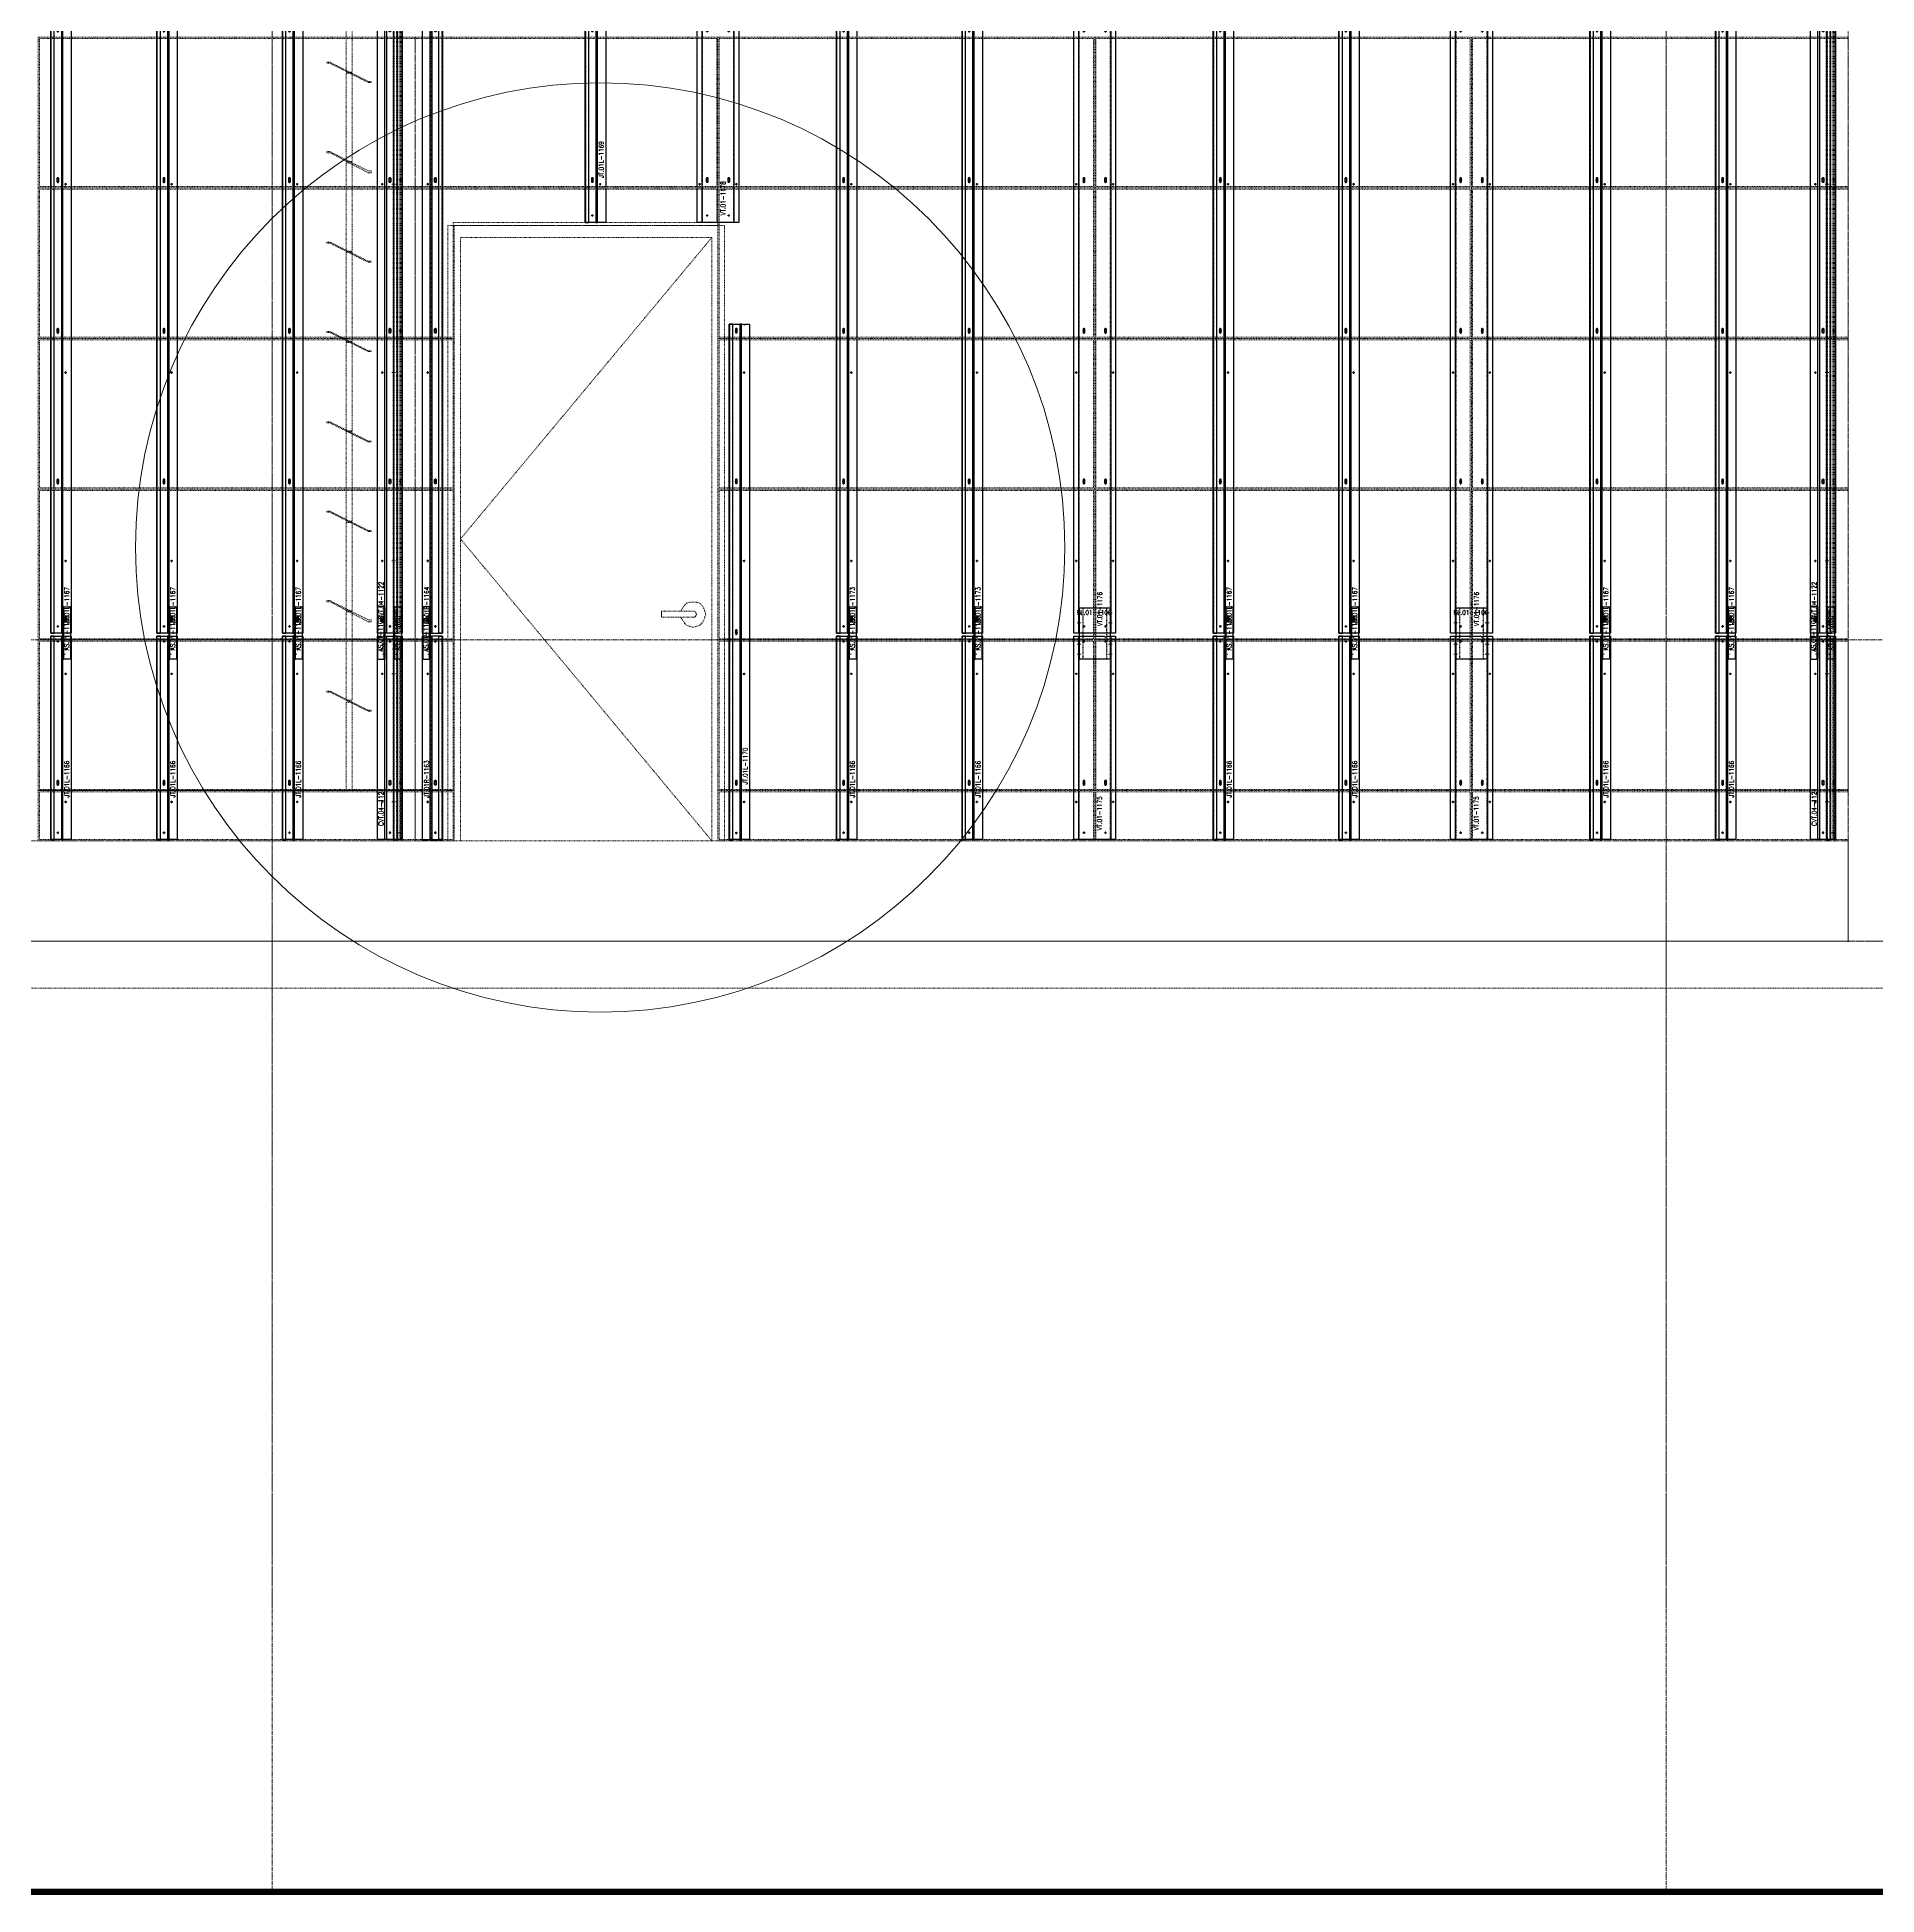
# Model space of a CAD drawing. Header units: inches. Extents: x 841 to 14369, y -4365 to -3225.
# Drawn here: x 10676.3 to 10969.3, y -4190.6 to -3894.7 of the extents above; entities that cross this region are included whole.
import ezdxf
from ezdxf.xclip import XClip

# ---------------------------------------------------------------- set-up
doc = ezdxf.new("R2010")
doc.units = ezdxf.units.IN
doc.header["$MEASUREMENT"] = 0
doc.header["$XCLIPFRAME"] = 0
for name, pattern in [('_PDT - Center', [0.5625, 0.375, -0.09375, 0, -0.09375]), ('Grid Line 1_2_', [0.875, 0.5, -0.125, 0.125, -0.125]), ('INC-200$0$NBK_Hidden', [0.125, 0.083333, -0.041667]), ('NBK_Center', [0.541667, 0.333333, -0.0625, 0.083333, -0.0625]), ('NBK_Center2', [0.270833, 0.166667, -0.03125, 0.041667, -0.03125]), ('NBK_CenterX2', [1.083333, 0.666667, -0.125, 0.166667, -0.125]), ('NBK_Hidden', [0.125, 0.083333, -0.041667]), ('NBK_Hidden2', [0.0625, 0.041667, -0.020833])]:
    doc.linetypes.add(name, pattern=pattern)
doc.layers.get('Defpoints').update_dxf_attribs({"color": 250, "lineweight": 0})
for name, color, linetype, lineweight in [('!Bracket', 11, 'Continuous', 25), ('!Dimension', 50, 'Continuous', 5), ('!Extrusion', 140, 'Continuous', 25), ('!Gridline', 112, 'NBK_CenterX2', 5), ('!Linetype_Center', 220, 'NBK_Center', 9), ('!Linetype_Center2', 222, 'NBK_Center2', 9), ('!Linetype_Hidden', 210, 'NBK_Hidden', 9), ('!Misc2', 252, 'NBK_Hidden2', 5), ('INC-200$0$!Linetype_Hidden', 210, 'INC-200$0$NBK_Hidden', 9)]:
    doc.layers.add(name, color=color, linetype=linetype, lineweight=lineweight)
doc.layers.add('!Viewport', color=250, linetype='Continuous', lineweight=0, plot=False)
doc.layers.add('0 @ 1', color=7, linetype='Continuous')
doc.styles.add('Romans', font='romans.shx', dxfattribs={"width": 0.8})

# ---------------------------------------------------------------- blocks, each defined once
blk = doc.blocks.new('A$C5F5F23F4')
at = {"linetype": 'Grid Line 1_2_'}
for p, q in [((-294, -106.16), (-294, 458.95)), ((-72, -106.16), (-72, 458.95))]:
    blk.add_line(p, q, dxfattribs=at)
at = {"linetype": '_PDT - Center', "lineweight": 9}
blk.add_line((-2818.05, 0), (397.38, 0), dxfattribs=at)
blk = doc.blocks.new('A$C5F5EFE0E')
blk.add_line((-43, -258.09), (-43, 66.5))
at = {"lineweight": 13}
blk.add_line((-223.99, -145.92), (-264.01, -145.92), dxfattribs=at)
for points in [[(-282.24, -105.36), (-282.24, -119.6)], [(-282.23, -119.6), (-281.27, -119.6), (-281.27, -105.35), (-282.23, -105.35)], [(-282.24, -119.77), (-282.24, -133.84)], [(-282.23, -133.83), (-281.27, -133.83), (-281.27, -119.75), (-282.23, -119.75)], [(-282.24, -134), (-282.24, -148.09)], [(-282.23, -148.08), (-281.27, -148.08), (-281.27, -134), (-282.23, -134)], [(-221.99, -242), (-221.99, -144), (-266.01, -144), (-266.01, -242)], [(-223.99, -145.92), (-264.01, -193.92), (-223.99, -242)], [(-264.01, -242), (-264.01, -145.92)], [(-223.99, -242), (-223.99, -145.92)], [(-282.24, -148.24), (-282.24, -162.48)], [(-282.23, -162.48), (-281.27, -162.48), (-281.27, -148.23), (-282.23, -148.23)], [(-282.24, -162.65), (-282.24, -176.73)], [(-282.23, -176.71), (-281.27, -176.71), (-281.27, -162.63), (-282.23, -162.63)], [(-282.24, -176.88), (-282.24, -191.12)], [(-282.23, -191.11), (-281.27, -191.11), (-281.27, -176.88), (-282.23, -176.88)], [(-282.24, -191.29), (-282.24, -205.36)], [(-282.23, -205.36), (-281.27, -205.36), (-281.27, -191.28), (-282.23, -191.28)], [(-228.95, -206.4), (-228.63, -206.88), (-228.31, -207.36), (-227.99, -207.68), (-227.51, -207.84), (-227.03, -208), (-226.39, -207.84), (-225.91, -207.68), (-225.59, -207.36), (-225.27, -206.88), (-225.11, -206.4), (-224.95, -205.92), (-225.11, -205.44), (-225.27, -204.96), (-225.59, -204.48), (-225.91, -204.16), (-226.39, -204), (-227.03, -204), (-227.51, -204), (-227.99, -204.16), (-228.31, -204.48), (-228.63, -204.96), (-228.95, -205.44)], [(-282.24, -205.53), (-282.24, -219.61)], [(-282.23, -219.59), (-281.27, -219.59), (-281.27, -205.53), (-282.23, -205.53)], [(-231.99, -205.6), (-231.99, -205.76), (-231.99, -205.92), (-231.99, -205.76), (-231.99, -205.6), (-231.99, -205.44), (-227.03, -205.44), (-226.87, -205.44), (-226.71, -205.44), (-226.55, -205.6), (-226.55, -205.76), (-226.39, -205.92), (-226.55, -206.08), (-226.55, -206.24), (-226.71, -206.4), (-226.87, -206.4), (-227.03, -206.4), (-231.99, -206.4), (-231.99, -206.24), (-231.99, -206.08), (-231.99, -205.92), (-231.99, -206.08), (-231.99, -206.24)], [(-282.24, -219.92), (-282.24, -234)], [(-282.23, -234.01), (-281.27, -234.01), (-281.27, -219.92), (-282.23, -219.92)]]:
    blk.add_lwpolyline(points, dxfattribs=at)
at = {"lineweight": 18}
for points in [[(-285.29, -118.01), (-285.29, -118.17)], [(-284.79, -118), (-285.28, -118)], [(-285.28, -118.15), (-284.79, -118.15)], [(-278.72, -121.04), (-284.8, -118)], [(-284.8, -118.16), (-278.72, -121.21)], [(-278.73, -121.21), (-278.25, -121.21), (-278.25, -121.04), (-278.73, -121.04)], [(-285.29, -132.25), (-285.29, -132.42)], [(-284.79, -132.23), (-285.28, -132.23)], [(-285.28, -132.4), (-284.79, -132.4)], [(-278.72, -135.29), (-284.8, -132.24)], [(-284.8, -132.39), (-278.72, -135.6)], [(-278.73, -135.61), (-278.25, -135.61), (-278.25, -135.29), (-278.73, -135.29)], [(-285.29, -146.64), (-285.29, -146.81)], [(-284.79, -146.63), (-285.28, -146.63)], [(-285.28, -146.8), (-284.79, -146.8)], [(-278.72, -149.68), (-284.8, -146.64)], [(-284.8, -146.81), (-278.72, -149.85)], [(-278.73, -149.86), (-278.25, -149.86), (-278.25, -149.69), (-278.73, -149.69)], [(-285.29, -160.89), (-285.29, -161.06)], [(-284.79, -160.88), (-285.28, -160.88)], [(-285.28, -161.04), (-284.79, -161.04)], [(-278.72, -163.93), (-284.8, -160.88)], [(-284.8, -161.03), (-278.72, -164.08)], [(-278.73, -164.09), (-278.25, -164.09), (-278.25, -163.94), (-278.73, -163.94)], [(-285.29, -175.28), (-285.29, -175.45)], [(-284.79, -175.27), (-285.28, -175.27)], [(-285.28, -175.44), (-284.79, -175.44)], [(-278.72, -178.32), (-284.8, -175.28)], [(-284.8, -175.45), (-278.72, -178.47)], [(-278.73, -178.48), (-278.25, -178.48), (-278.25, -178.33), (-278.73, -178.33)], [(-285.29, -189.53), (-285.29, -189.69)], [(-284.79, -189.52), (-285.28, -189.52)], [(-285.28, -189.67), (-284.79, -189.67)], [(-278.72, -192.57), (-284.8, -189.52)], [(-284.8, -189.67), (-278.72, -192.72)], [(-278.73, -192.73), (-278.25, -192.73), (-278.25, -192.56), (-278.73, -192.56)], [(-285.29, -203.77), (-285.29, -203.94)], [(-284.79, -203.75), (-285.28, -203.75)], [(-285.28, -203.92), (-284.79, -203.92)], [(-278.72, -206.79), (-284.8, -203.77)], [(-284.8, -203.92), (-278.72, -207.11)], [(-278.73, -207.13), (-278.25, -207.13), (-278.25, -206.81), (-278.73, -206.81)], [(-285.29, -218.16), (-285.29, -218.33)], [(-284.79, -218.16), (-285.28, -218.16)], [(-285.28, -218.31), (-284.79, -218.31)], [(-278.72, -221.21), (-284.8, -218.16)], [(-284.8, -218.31), (-278.72, -221.36)], [(-278.73, -221.36), (-278.25, -221.36), (-278.25, -221.21), (-278.73, -221.21)]]:
    blk.add_lwpolyline(points, dxfattribs=at)
at = {"color": 8, "lineweight": 13, "true_color": 0x787878}
blk.add_lwpolyline([(-282.72, -162), (-282.24, -162)], dxfattribs=at)
for points in [[(-2591.75, -258), (-43, -258), (-43, -242), (-2591.75, -242)], [(-2591.75, -265.5), (8.5, -265.5), (8.5, -258), (-2591.75, -258)]]:
    blk.add_lwpolyline(points, close=True)
blk = doc.blocks.new('A$C5F5DFE26')
at = {"layer": '!Linetype_Center2'}
for points in [[(-331.25, -114.3), (-271.25, -114.3), (-271.25, -138.3), (-331.25, -138.3)], [(-271.25, -138.3), (-223, -138.3), (-223, -114.3), (-271.25, -114.3)], [(-223, -138.3), (-163, -138.3), (-163, -114.3), (-223, -114.3)], [(-103, -138.3), (-163, -138.3), (-163, -114.3), (-103, -114.3)], [(-103, -138.3), (-43, -138.3), (-43, -114.3), (-103, -114.3)], [(-331.25, -162.3), (-271.25, -162.3), (-271.25, -138.3), (-331.25, -138.3)], [(-271.25, -162.3), (-265, -162.3), (-265, -144.3), (-223, -144.3), (-223, -138.3), (-271.25, -138.3)], [(-223, -138.3), (-163, -138.3), (-163, -162.3), (-223, -162.3)], [(-103, -138.3), (-163, -138.3), (-163, -162.3), (-103, -162.3)], [(-103, -138.3), (-43, -138.3), (-43, -162.3), (-103, -162.3)], [(-331.25, -162.3), (-271.25, -162.3), (-271.25, -186.3), (-331.25, -186.3)], [(-271.25, -186.3), (-265, -186.3), (-265, -162.3), (-271.25, -162.3)], [(-223, -186.3), (-163, -186.3), (-163, -162.3), (-223, -162.3)], [(-103, -186.3), (-163, -186.3), (-163, -162.3), (-103, -162.3)], [(-103, -186.3), (-43, -186.3), (-43, -162.3), (-103, -162.3)], [(-331.25, -210.3), (-271.25, -210.3), (-271.25, -186.3), (-331.25, -186.3)], [(-271.25, -186.3), (-265, -186.3), (-265, -210.3), (-271.25, -210.3)], [(-223, -186.3), (-163, -186.3), (-163, -210.3), (-223, -210.3)], [(-103, -186.3), (-163, -186.3), (-163, -210.3), (-103, -210.3)], [(-103, -186.3), (-43, -186.3), (-43, -210.3), (-103, -210.3)], [(-331.25, -234.3), (-271.25, -234.3), (-271.25, -210.3), (-331.25, -210.3)], [(-271.25, -234.3), (-265, -234.3), (-265, -210.3), (-271.25, -210.3)], [(-223, -234.3), (-163, -234.3), (-163, -210.3), (-223, -210.3)], [(-103, -234.3), (-163, -234.3), (-163, -210.3), (-103, -210.3)], [(-103, -234.3), (-43, -234.3), (-43, -210.3), (-103, -210.3)], [(-331.25, -242.3), (-271.25, -242.3), (-271.25, -234.3), (-331.25, -234.3)], [(-271.25, -242.3), (-265, -242.3), (-265, -234.3), (-271.25, -234.3)], [(-223, -234.3), (-163, -234.3), (-163, -242.3), (-223, -242.3)], [(-103, -234.3), (-163, -234.3), (-163, -242.3), (-103, -242.3)], [(-103, -234.3), (-43, -234.3), (-43, -242.3), (-103, -242.3)]]:
    blk.add_lwpolyline(points, close=True, dxfattribs=at)
at = {"layer": 'INC-200$0$!Linetype_Hidden'}
for points in [[(-331.06, -114.49), (-271.25, -114.49), (-271.25, -138.11), (-331.06, -138.11)], [(-271.25, -138.11), (-223.19, -138.11), (-223.19, -114.49), (-271.25, -114.49)], [(-222.81, -114.49), (-163.19, -114.49), (-163.19, -138.11), (-222.81, -138.11)], [(-103.19, -114.49), (-162.81, -114.49), (-162.81, -138.11), (-103.19, -138.11)], [(-102.81, -114.49), (-43, -114.49), (-43, -138.11), (-102.81, -138.11)], [(-331.06, -138.49), (-271.25, -138.49), (-271.25, -162.11), (-331.06, -162.11)], [(-271.25, -162.11), (-265.19, -162.11), (-265.19, -143.8), (-223.19, -143.8), (-223.19, -138.49), (-271.25, -138.49)], [(-163.19, -138.49), (-222.81, -138.49), (-222.81, -162.11), (-163.19, -162.11)], [(-162.81, -138.49), (-103.19, -138.49), (-103.19, -162.11), (-162.81, -162.11)], [(-102.81, -138.49), (-43, -138.49), (-43, -162.11), (-102.81, -162.11)], [(-331.06, -162.49), (-271.25, -162.49), (-271.25, -186.11), (-331.06, -186.11)], [(-271.25, -186.11), (-265.19, -186.11), (-265.19, -162.49), (-271.25, -162.49)], [(-163.19, -162.49), (-222.81, -162.49), (-222.81, -186.11), (-163.19, -186.11)], [(-162.81, -162.49), (-103.19, -162.49), (-103.19, -186.11), (-162.81, -186.11)], [(-102.81, -162.49), (-43, -162.49), (-43, -186.11), (-102.81, -186.11)], [(-331.06, -210.11), (-331.06, -186.49), (-271.25, -186.49), (-271.25, -210.11)], [(-271.25, -186.49), (-265.19, -186.49), (-265.19, -210.11), (-271.25, -210.11)], [(-163.19, -186.49), (-222.81, -186.49), (-222.81, -210.11), (-163.19, -210.11)], [(-162.81, -186.49), (-103.19, -186.49), (-103.19, -210.11), (-162.81, -210.11)], [(-102.81, -186.49), (-43, -186.49), (-43, -210.11), (-102.81, -210.11)], [(-331.06, -234.11), (-331.06, -210.49), (-271.25, -210.49), (-271.25, -234.11)], [(-271.25, -234.11), (-265.19, -234.11), (-265.19, -210.49), (-271.25, -210.49)], [(-163.19, -234.11), (-222.81, -234.11), (-222.81, -210.49), (-163.19, -210.49)], [(-162.81, -234.11), (-103.19, -234.11), (-103.19, -210.49), (-162.81, -210.49)], [(-102.81, -234.11), (-43, -234.11), (-43, -210.49), (-102.81, -210.49)], [(-331.06, -242.11), (-331.06, -234.49), (-271.25, -234.49), (-271.25, -242.11)], [(-271.25, -242.11), (-265.19, -242.11), (-265.19, -234.49), (-271.25, -234.49)], [(-163.19, -234.49), (-222.81, -234.49), (-222.81, -242.11), (-163.19, -242.11)], [(-162.81, -234.49), (-103.19, -234.49), (-103.19, -242.11), (-162.81, -242.11)], [(-102.81, -234.49), (-43, -234.49), (-43, -242.11), (-102.81, -242.11)]]:
    blk.add_lwpolyline(points, close=True, dxfattribs=at)
blk = doc.blocks.new('A$C5F5F243C')
at = {"layer": '!Linetype_Hidden'}
blk.add_blockref('A$C5F5EFE0E', (0, 0), dxfattribs=at)
at = {"color": 1}
blk.add_blockref('A$C5F5DFE26', (0, 0.3), dxfattribs=at)
blk = doc.blocks.new('GRID_ELEV SOUTH_S')
at = {"layer": '!Gridline'}
for p, q in [((2274.03, -2067.31), (2274.03, 130.35)), ((2496.03, -2067.31), (2496.03, 130.35)), ((-679.04, -611.03), (2852.28, -611.03)), ((-679.04, -659.03), (2852.28, -659.03))]:
    blk.add_line(p, q, dxfattribs=at)
blk = doc.blocks.new('HOLE SECTION')
at = {"layer": '!Linetype_Center2'}
blk.add_line((-0.33, 0), (0.26, 0), dxfattribs=at)
at = {"layer": '!Misc2'}
blk.add_lwpolyline([(-0.09, 0.1), (0, 0.1), (0, -0.1), (-0.09, -0.1)], close=True, dxfattribs=at)
blk = doc.blocks.new('TAP HOLE_5mm')
at = {"layer": '!Linetype_Center2'}
for points in [[(-0.18, 0), (0.18, 0)], [(0, 0.18), (0, -0.18)]]:
    blk.add_lwpolyline(points, dxfattribs=at)
blk.add_circle((0, 0), 0.101)
blk = doc.blocks.new('WEEP HOLE')
at = {"layer": '!Linetype_Center'}
for p, q in [((-0.22, 0.37), (0.22, 0.37)), ((0, 0.83), (0, -0.08))]:
    blk.add_line(p, q, dxfattribs=at)
at = {"color": 0}
blk.add_lwpolyline([(-0.14, 0.61), (-0.14, 0.14, 0.414214), (0, 0, 0.414214), (0.14, 0.14), (0.14, 0.61, 0.414214), (0, 0.75, 0.414214)], format="xyb", close=True, dxfattribs=at)
blk = doc.blocks.new('19mm WEEP HOLE')
at = {"layer": '!Linetype_Center'}
blk.add_line((-0.37, 0.2), (-0.37, -0.12), dxfattribs=at)
at = {"linetype": 'NBK_Hidden'}
blk.add_lwpolyline([(-0.75, 0.08), (0, 0.08), (0, 0), (-0.75, 0)], close=True, dxfattribs=at)
blk = doc.blocks.new('CLEAR SECTION HOLE')
at = {"layer": '!Linetype_Center2'}
blk.add_line((-0.33, 0), (0.26, 0), dxfattribs=at)
at = {"layer": '!Misc2'}
blk.add_lwpolyline([(-0.08, 0.1), (0, 0.1), (0, -0.1), (-0.08, -0.1)], close=True, dxfattribs=at)
blk = doc.blocks.new('SECTION CLEAR HOLE 1')
at = {"layer": '!Linetype_Center2'}
blk.add_line((-0.33, 0, 0), (0.26, 0, 0), dxfattribs=at)
at = {"layer": '!Misc2'}
blk.add_lwpolyline([(-0.12, 0.1), (0, 0.1), (0, -0.1), (-0.12, -0.1)], close=True, dxfattribs=at)
blk = doc.blocks.new('SLOTTED SECTION1')
at = {"layer": '!Linetype_Center2'}
blk.add_lwpolyline([(-0.24, 0), (0.12, 0)], dxfattribs=at)
at = {"layer": '!Misc2'}
blk.add_lwpolyline([(-0.12, 0.47), (0, 0.47), (0, -0.47), (-0.12, -0.47)], close=True, dxfattribs=at)
blk = doc.blocks.new('SLOTTED HOLE 1')
at = {"layer": '!Linetype_Center'}
for p, q in [((0, 0.55), (0, -0.55)), ((-0.22, 0), (0.22, 0))]:
    blk.add_line(p, q, dxfattribs=at)
at = {"color": 0}
blk.add_lwpolyline([(-0.14, 0.33), (-0.14, -0.33, 0.414214), (0, -0.47, 0.414214), (0.14, -0.33), (0.14, 0.33, 0.414214), (0, 0.47, 0.414214)], format="xyb", close=True, dxfattribs=at)
blk = doc.blocks.new('SL.01-1101')
at = {"layer": '!Bracket'}
for points in [[(4.65, -1.3), (4.65, -0.12), (-3.67, -0.12), (-3.67, -1.3)], [(-3.67, -1.3), (-3.67, -1.18), (4.65, -1.18), (4.65, -1.3)]]:
    blk.add_lwpolyline(points, close=True, dxfattribs=at)
at = {"layer": '!Dimension', "xscale": -1, "rotation": 270}
for name, p in [('SECTION CLEAR HOLE 1', (-2.88, -1.18)), ('SECTION CLEAR HOLE 1', (-1.3, -1.18)), ('SLOTTED SECTION1', (2.15, -1.18)), ('SLOTTED SECTION1', (3.73, -1.18))]:
    blk.add_blockref(name, p, dxfattribs=at)
at = {"layer": '!Extrusion', "xscale": -1, "rotation": 270}
blk.add_blockref('TAP HOLE_5mm', (-2.09, -0.83), dxfattribs=at)
at = {"layer": '!Extrusion', "linetype": 'NBK_Hidden', "xscale": -1, "rotation": 270}
blk.add_blockref('SLOTTED HOLE 1', (2.75, -0.83), dxfattribs=at)
at = {"layer": 'Defpoints', "color": 30, "insert": (0.32, -0.6), "char_height": 0.75, "width": 1.65, "attachment_point": 5, "style": 'Romans'}
blk.add_mtext('AS.01-1101', dxfattribs=at)
blk = doc.blocks.new('AS.01-1100-')
at = {"layer": '!Bracket'}
for points in [[(4.65, 1.33), (4.65, 0.15), (-3.67, 0.15), (-3.67, 1.33)], [(-3.67, 1.33), (-3.67, 1.21), (4.65, 1.21), (4.65, 1.33)]]:
    blk.add_lwpolyline(points, close=True, dxfattribs=at)
at = {"layer": '!Dimension', "rotation": 270}
for name, p in [('SECTION CLEAR HOLE 1', (-2.09, 1.21)), ('SLOTTED SECTION1', (2.75, 1.21))]:
    blk.add_blockref(name, p, dxfattribs=at)
at = {"layer": '!Extrusion', "rotation": 270}
for p in [(-2.88, 0.86, 0), (-1.3, 0.86, 0)]:
    blk.add_blockref('TAP HOLE_5mm', p, dxfattribs=at)
at = {"layer": '!Extrusion', "linetype": 'NBK_Hidden', "rotation": 270}
for p in [(2.15, 0.86), (3.73, 0.86)]:
    blk.add_blockref('SLOTTED HOLE 1', p, dxfattribs=at)
at = {"layer": 'Defpoints', "color": 30, "insert": (0.49, 0.74), "char_height": 0.75, "width": 1.65, "attachment_point": 5, "style": 'Romans'}
blk.add_mtext('AS.01-1100', dxfattribs=at)
blk = doc.blocks.new('CVT.04-1122')
at = {"layer": '!Extrusion'}
blk.add_lwpolyline([(0, 0), (0, 143.5), (0.63, 143.5, 1), (0.91, 143.5), (3.97, 143.5), (3.97, 0)], format="xyb", close=True, dxfattribs=at)
for points in [[(1.18, 0), (1.18, 143.5), (1.44, 143.5), (1.44, 0)], [(3.21, 0), (3.21, 143.5), (2.56, 143.5), (2.56, 0)]]:
    blk.add_lwpolyline(points, close=True, dxfattribs=at)
at = {"layer": '!Extrusion', "linetype": 'NBK_Hidden'}
for points in [[(2.55, 0), (2.55, 143.5), (2.64, 143.5), (2.64, 0)], [(3.11, 0), (3.11, 143.5), (3.21, 143.5), (3.21, 0)], [(3.61, 0), (3.61, 143.5), (3.69, 143.5), (3.69, 0)], [(3.93, 0), (3.93, 143.5), (3.83, 143.5), (3.83, 0)]]:
    blk.add_lwpolyline(points, close=True, dxfattribs=at)
at = {"layer": '!Dimension'}
for name, p in [('CLEAR SECTION HOLE', (3.69, 142.67)), ('HOLE SECTION', (2.64, 131.5)), ('HOLE SECTION', (2.64, 101.5)), ('HOLE SECTION', (2.64, 71.5)), ('HOLE SECTION', (2.64, 41.5)), ('HOLE SECTION', (2.64, 11.5)), ('CLEAR SECTION HOLE', (3.69, 1.06))]:
    blk.add_blockref(name, p, dxfattribs=at)
at = {"layer": '!Extrusion', "xscale": -1}
for name, p in [('TAP HOLE_5mm', (2, 142.67)), ('WEEP HOLE', (2, 119.78)), ('WEEP HOLE', (2, 95.78)), ('WEEP HOLE', (2, 71.78)), ('WEEP HOLE', (2, 47.78)), ('WEEP HOLE', (2, 23.78)), ('TAP HOLE_5mm', (2, 1.06))]:
    blk.add_blockref(name, p, dxfattribs=at)
at = {"layer": '!Extrusion'}
for p in [(0.77, 131.5), (0.77, 101.5), (0.77, 71.5), (0.77, 41.5), (0.77, 11.5)]:
    blk.add_blockref('TAP HOLE_5mm', p, dxfattribs=at)
at = {"layer": '!Extrusion', "rotation": 270}
for p in [(3.61, 119.78), (3.61, 95.78), (3.61, 71.78), (3.61, 47.78), (3.61, 23.78)]:
    blk.add_blockref('19mm WEEP HOLE', p, dxfattribs=at)
at = {"color": 144, "rotation": 90}
for name, p in [('SL.01-1101', (-0.12, 143.5)), ('AS.01-1100-', (3.97, 143.5))]:
    blk.add_blockref(name, p, dxfattribs=at)
at = {"layer": 'Defpoints', "color": 3, "insert": (0.58, 5.18), "char_height": 0.75, "width": 1.65, "attachment_point": 5, "rotation": 90, "style": 'Romans'}
blk.add_mtext('CVT.04-1122', dxfattribs=at)
blk = doc.blocks.new('CVT.04-1121')
at = {"layer": '!Extrusion'}
blk.add_lwpolyline([(0, 0), (0, 32.4), (0.63, 32.4, 1), (0.91, 32.4), (3.97, 32.4), (3.97, 0)], format="xyb", close=True, dxfattribs=at)
for points in [[(1.18, 0), (1.18, 32.4), (1.44, 32.4), (1.44, 0)], [(3.21, 0), (3.21, 32.4), (2.56, 32.4), (2.56, 0)]]:
    blk.add_lwpolyline(points, close=True, dxfattribs=at)
at = {"layer": '!Extrusion', "linetype": 'NBK_Hidden'}
for points in [[(2.55, 0), (2.55, 32.4), (2.64, 32.4), (2.64, 0)], [(3.11, 0), (3.11, 32.4), (3.21, 32.4), (3.21, 0)], [(3.61, 0), (3.61, 32.4), (3.69, 32.4), (3.69, 0)], [(3.93, 0), (3.93, 32.4), (3.83, 32.4), (3.83, 0)]]:
    blk.add_lwpolyline(points, close=True, dxfattribs=at)
at = {"layer": '!Dimension'}
for name, p in [('CLEAR SECTION HOLE', (3.69, 31.57)), ('HOLE SECTION', (2.64, 26.4)), ('HOLE SECTION', (2.64, 6)), ('CLEAR SECTION HOLE', (3.69, 1.09))]:
    blk.add_blockref(name, p, dxfattribs=at)
at = {"layer": '!Extrusion', "xscale": -1}
for name, p in [('TAP HOLE_5mm', (2, 31.57)), ('WEEP HOLE', (2, 8.68)), ('TAP HOLE_5mm', (2, 1.09))]:
    blk.add_blockref(name, p, dxfattribs=at)
at = {"layer": '!Extrusion'}
for p in [(0.77, 26.4), (0.77, 6)]:
    blk.add_blockref('TAP HOLE_5mm', p, dxfattribs=at)
at = {"layer": '!Extrusion', "rotation": 270}
blk.add_blockref('19mm WEEP HOLE', (3.61, 8.68), dxfattribs=at)
at = {"color": 144, "rotation": 90}
for name, p in [('SL.01-1101', (-0.12, 32.4)), ('AS.01-1100-', (3.97, 32.4))]:
    blk.add_blockref(name, p, dxfattribs=at)
at = {"layer": 'Defpoints', "color": 3, "insert": (0.58, 5.18), "char_height": 0.75, "width": 1.65, "attachment_point": 5, "rotation": 90, "style": 'Romans'}
blk.add_mtext('CVT.04-1121', dxfattribs=at)
blk = doc.blocks.new('JT.01R-1164')
at = {"layer": '!Extrusion'}
blk.add_lwpolyline([(-3.25, 0), (0, 0), (0, 143.5), (-2.22, 143.5, -1), (-2.5, 143.5), (-3.25, 143.5)], format="xyb", close=True, dxfattribs=at)
for points in [[(-1.69, 143.5), (-1.69, 0), (-1.95, 0), (-1.95, 143.5)], [(0, 143.5), (0, 0), (-0.57, 0), (-0.57, 143.5)]]:
    blk.add_lwpolyline(points, close=True, dxfattribs=at)
at = {"layer": '!Extrusion', "linetype": 'NBK_Hidden'}
for points in [[(-1.87, 143.5), (-1.87, 0), (-1.95, 0), (-1.95, 143.5)], [(0, 143.5), (0, 0), (-0.08, 0), (-0.08, 143.5)]]:
    blk.add_lwpolyline(points, close=True, dxfattribs=at)
at = {"layer": '!Extrusion', "xscale": -1}
for name, p in [('TAP HOLE_5mm', (-1.13, 142.67)), ('TAP HOLE_5mm', (-2.36, 131.5)), ('WEEP HOLE', (-1.13, 119.78)), ('TAP HOLE_5mm', (-2.36, 101.5)), ('WEEP HOLE', (-1.13, 95.78)), ('TAP HOLE_5mm', (-2.36, 71.5)), ('WEEP HOLE', (-1.13, 71.78)), ('WEEP HOLE', (-1.13, 47.78)), ('TAP HOLE_5mm', (-2.36, 41.5)), ('WEEP HOLE', (-1.13, 23.78)), ('TAP HOLE_5mm', (-2.36, 11.5)), ('TAP HOLE_5mm', (-1.13, 1.06))]:
    blk.add_blockref(name, p, dxfattribs=at)
at = {"color": 144, "rotation": 90}
blk.add_blockref('SL.01-1101', (-3.25, 143.5), dxfattribs=at)
at = {"layer": 'Defpoints', "color": 5, "insert": (-2.54, 4.4), "char_height": 0.75, "width": 1.65, "attachment_point": 5, "rotation": 90, "style": 'Romans'}
blk.add_mtext('JT.01R-1164', dxfattribs=at)
blk = doc.blocks.new('JT.01R-1163')
at = {"layer": '!Extrusion'}
blk.add_lwpolyline([(-3.25, 0), (0, 0), (0, 32.4), (-2.22, 32.4, -1), (-2.5, 32.4), (-3.25, 32.4)], format="xyb", close=True, dxfattribs=at)
for points in [[(-1.69, 32.4), (-1.69, 0), (-1.95, 0), (-1.95, 32.4)], [(0, 32.4), (0, 0), (-0.57, 0), (-0.57, 32.4)]]:
    blk.add_lwpolyline(points, close=True, dxfattribs=at)
at = {"layer": '!Extrusion', "linetype": 'NBK_Hidden'}
for points in [[(-1.87, 32.4), (-1.87, 0), (-1.95, 0), (-1.95, 32.4)], [(0, 32.4), (0, 0), (-0.08, 0), (-0.08, 32.4)]]:
    blk.add_lwpolyline(points, close=True, dxfattribs=at)
at = {"layer": '!Extrusion', "xscale": -1}
for name, p in [('TAP HOLE_5mm', (-1.13, 31.57)), ('TAP HOLE_5mm', (-2.36, 26.4)), ('WEEP HOLE', (-1.13, 8.68)), ('TAP HOLE_5mm', (-2.36, 6)), ('TAP HOLE_5mm', (-1.13, 1.09))]:
    blk.add_blockref(name, p, dxfattribs=at)
at = {"color": 144, "rotation": 90}
blk.add_blockref('SL.01-1101', (-3.25, 32.4), dxfattribs=at)
at = {"layer": 'Defpoints', "color": 5, "insert": (-2.54, 9.62), "char_height": 0.75, "width": 1.65, "attachment_point": 5, "rotation": 90, "style": 'Romans'}
blk.add_mtext('JT.01R-1163', dxfattribs=at)
blk = doc.blocks.new('JT.01L-1173')
at = {"layer": '!Extrusion'}
blk.add_lwpolyline([(3.25, 0), (0, 0), (0, 143.5), (2.22, 143.5, 1), (2.5, 143.5), (3.25, 143.5)], format="xyb", close=True, dxfattribs=at)
at = {"layer": '!Extrusion', "linetype": 'NBK_Hidden'}
for points in [[(0, 143.5), (0, 0), (0.08, 0), (0.08, 143.5)], [(1.87, 143.5), (1.87, 0), (1.95, 0), (1.95, 143.5)]]:
    blk.add_lwpolyline(points, close=True, dxfattribs=at)
at = {"layer": '!Extrusion'}
for points in [[(0, 143.5), (0, 0), (0.57, 0), (0.57, 143.5)], [(1.69, 143.5), (1.69, 0), (1.95, 0), (1.95, 143.5)]]:
    blk.add_lwpolyline(points, close=True, dxfattribs=at)
at = {"layer": '!Extrusion', "rotation": 360}
for p in [(1.13, 142.67), (2.36, 131.5), (2.36, 101.5), (2.36, 71.5), (2.36, 41.5), (2.36, 11.5), (1.13, 1.06)]:
    blk.add_blockref('TAP HOLE_5mm', p, dxfattribs=at)
at = {"layer": '!Extrusion'}
for p in [(1.13, 119.78), (1.13, 95.78), (1.13, 71.78), (1.13, 47.78), (1.13, 23.78)]:
    blk.add_blockref('WEEP HOLE', p, dxfattribs=at)
at = {"layer": 'Defpoints', "color": 2, "insert": (2.54, 4.4), "char_height": 0.75, "width": 1.65, "attachment_point": 5, "rotation": 90, "style": 'Romans'}
blk.add_mtext('JT.01L-1173', dxfattribs=at)
blk = doc.blocks.new('JT.01L-1170')
at = {"layer": '!Extrusion'}
blk.add_lwpolyline([(3.25, 0.19), (0, 0.19), (0, 82.31), (2.22, 82.31, 1), (2.5, 82.31), (3.25, 82.31)], format="xyb", close=True, dxfattribs=at)
at = {"layer": '!Extrusion', "linetype": 'NBK_Hidden'}
for points in [[(0, 82.31), (0, 0.19), (0.08, 0.19), (0.08, 82.31)], [(1.87, 82.31), (1.87, 0.19), (1.95, 0.19), (1.95, 82.31)]]:
    blk.add_lwpolyline(points, close=True, dxfattribs=at)
at = {"layer": '!Extrusion'}
for points in [[(0, 82.31), (0, 0.19), (0.57, 0.19), (0.57, 82.31)], [(1.69, 82.31), (1.69, 0.19), (1.95, 0.19), (1.95, 82.31)]]:
    blk.add_lwpolyline(points, close=True, dxfattribs=at)
for p in [(1.13, 80.87), (1.13, 56.87), (1.13, 32.87), (1.13, 8.87)]:
    blk.add_blockref('WEEP HOLE', p, dxfattribs=at)
at = {"layer": '!Extrusion', "rotation": 360}
for p in [(2.36, 74.58), (2.36, 44.58), (2.36, 26.58), (2.36, 6.19), (1.13, 1.25)]:
    blk.add_blockref('TAP HOLE_5mm', p, dxfattribs=at)
at = {"layer": 'Defpoints', "color": 2, "insert": (2.54, 11.9), "char_height": 0.75, "width": 1.65, "attachment_point": 5, "rotation": 90, "style": 'Romans'}
blk.add_mtext('JT.01L-1170', dxfattribs=at)
blk = doc.blocks.new('SPPLICE 1')
at = {"layer": 'Defpoints', "color": 8}
for points in [[(-1.3, 4.65), (-0.12, 4.65), (-0.12, -3.67), (-1.3, -3.67)], [(-1.3, -3.67), (-1.18, -3.67), (-1.18, 4.65), (-1.3, 4.65)]]:
    blk.add_lwpolyline(points, close=True, dxfattribs=at)
at = {"layer": '!Dimension'}
for name, p in [('SLOTTED SECTION1', (-1.18, 3.73)), ('SLOTTED SECTION1', (-1.18, 2.15)), ('SECTION CLEAR HOLE 1', (-1.18, -1.3)), ('SECTION CLEAR HOLE 1', (-1.18, -2.88))]:
    blk.add_blockref(name, p, dxfattribs=at)
at = {"layer": '!Extrusion', "linetype": 'NBK_Hidden'}
blk.add_blockref('SLOTTED HOLE 1', (-0.83, 2.75), dxfattribs=at)
at = {"layer": '!Extrusion', "rotation": 360}
blk.add_blockref('TAP HOLE_5mm', (-0.83, -2.09), dxfattribs=at)
blk = doc.blocks.new('JT.01L-1169')
at = {"layer": '!Extrusion'}
blk.add_lwpolyline([(3.25, 0), (0, 0), (0, 78.08), (2.22, 78.08, 1), (2.5, 78.08), (3.25, 78.08)], format="xyb", close=True, dxfattribs=at)
at = {"layer": '!Extrusion', "linetype": 'NBK_Hidden'}
for points in [[(0, 78.08), (0, 0), (0.08, 0), (0.08, 78.08)], [(1.87, 78.08), (1.87, 0), (1.95, 0), (1.95, 78.08)]]:
    blk.add_lwpolyline(points, close=True, dxfattribs=at)
at = {"layer": '!Extrusion'}
for points in [[(0, 78.08), (0, 0), (0.57, 0), (0.57, 78.08)], [(1.69, 78.08), (1.69, 0), (1.95, 0), (1.95, 78.08)]]:
    blk.add_lwpolyline(points, close=True, dxfattribs=at)
at = {"layer": '!Dimension'}
blk.add_blockref('SPPLICE 1', (3.25, 78.08), dxfattribs=at)
at = {"layer": '!Extrusion', "rotation": 360}
for p in [(1.13, 77.25), (2.36, 66.08), (2.36, 36.08), (2.36, 6.08), (1.13, 1.09)]:
    blk.add_blockref('TAP HOLE_5mm', p, dxfattribs=at)
at = {"layer": '!Extrusion'}
for p in [(1.13, 54.37), (1.13, 30.37), (1.13, 6.37)]:
    blk.add_blockref('WEEP HOLE', p, dxfattribs=at)
at = {"layer": 'Defpoints', "color": 2, "insert": (2.54, 10), "char_height": 0.75, "width": 1.65, "attachment_point": 5, "rotation": 90, "style": 'Romans'}
blk.add_mtext('JT.01L-1169', dxfattribs=at)
blk = doc.blocks.new('AS.01-1100')
at = {"layer": '!Bracket'}
for points in [[(-1.3, 4.65), (-0.12, 4.65), (-0.12, -3.67), (-1.3, -3.67)], [(-1.3, -3.67), (-1.18, -3.67), (-1.18, 4.65), (-1.3, 4.65)]]:
    blk.add_lwpolyline(points, close=True, dxfattribs=at)
at = {"layer": '!Dimension'}
for name, p in [('SLOTTED SECTION1', (-1.18, 3.73)), ('SLOTTED SECTION1', (-1.18, 2.15)), ('SECTION CLEAR HOLE 1', (-1.18, -1.3)), ('SECTION CLEAR HOLE 1', (-1.18, -2.88))]:
    blk.add_blockref(name, p, dxfattribs=at)
at = {"layer": '!Extrusion', "linetype": 'NBK_Hidden'}
blk.add_blockref('SLOTTED HOLE 1', (-0.83, 2.75), dxfattribs=at)
at = {"layer": '!Extrusion', "rotation": 360}
blk.add_blockref('TAP HOLE_5mm', (-0.83, -2.09), dxfattribs=at)
at = {"layer": 'Defpoints', "color": 30, "insert": (-0.71, 0.49), "char_height": 0.75, "width": 1.65, "attachment_point": 5, "rotation": 90, "style": 'Romans'}
blk.add_mtext('AS.01-1100', dxfattribs=at)
blk = doc.blocks.new('JT.01L-1166')
at = {"layer": '!Extrusion'}
blk.add_lwpolyline([(3.25, 0), (0, 0), (0, 32.4), (2.22, 32.4, 1), (2.5, 32.4), (3.25, 32.4)], format="xyb", close=True, dxfattribs=at)
at = {"layer": '!Extrusion', "linetype": 'NBK_Hidden'}
for points in [[(0, 32.4), (0, 0), (0.08, 0), (0.08, 32.4)], [(1.87, 32.4), (1.87, 0), (1.95, 0), (1.95, 32.4)]]:
    blk.add_lwpolyline(points, close=True, dxfattribs=at)
at = {"layer": '!Extrusion'}
for points in [[(0, 32.4), (0, 0), (0.57, 0), (0.57, 32.4)], [(1.69, 32.4), (1.69, 0), (1.95, 0), (1.95, 32.4)]]:
    blk.add_lwpolyline(points, close=True, dxfattribs=at)
at = {"layer": '!Dimension'}
blk.add_blockref('AS.01-1100', (3.25, 32.4), dxfattribs=at)
at = {"layer": '!Extrusion', "rotation": 360}
for p in [(1.13, 31.57), (2.36, 26.4), (2.36, 6), (1.13, 1.09)]:
    blk.add_blockref('TAP HOLE_5mm', p, dxfattribs=at)
at = {"layer": '!Extrusion'}
blk.add_blockref('WEEP HOLE', (1.13, 8.68), dxfattribs=at)
at = {"layer": 'Defpoints', "color": 2, "insert": (2.54, 9.62), "char_height": 0.75, "width": 1.65, "attachment_point": 5, "rotation": 90, "style": 'Romans'}
blk.add_mtext('JT.01L-1166', dxfattribs=at)
blk = doc.blocks.new('JT.01L-1167')
at = {"layer": '!Extrusion'}
blk.add_lwpolyline([(3.25, 0), (0, 0), (0, 143.5), (2.22, 143.5, 1), (2.5, 143.5), (3.25, 143.5)], format="xyb", close=True, dxfattribs=at)
at = {"layer": '!Extrusion', "linetype": 'NBK_Hidden'}
for points in [[(0, 143.5), (0, 0), (0.08, 0), (0.08, 143.5)], [(1.87, 143.5), (1.87, 0), (1.95, 0), (1.95, 143.5)]]:
    blk.add_lwpolyline(points, close=True, dxfattribs=at)
at = {"layer": '!Extrusion'}
for points in [[(0, 143.5), (0, 0), (0.57, 0), (0.57, 143.5)], [(1.69, 143.5), (1.69, 0), (1.95, 0), (1.95, 143.5)]]:
    blk.add_lwpolyline(points, close=True, dxfattribs=at)
at = {"layer": '!Dimension'}
blk.add_blockref('AS.01-1100', (3.25, 143.5), dxfattribs=at)
at = {"layer": '!Extrusion', "rotation": 360}
for p in [(1.13, 142.67), (2.36, 131.5), (2.36, 101.5), (2.36, 71.5), (2.36, 41.5), (2.36, 11.5), (1.13, 1.06)]:
    blk.add_blockref('TAP HOLE_5mm', p, dxfattribs=at)
at = {"layer": '!Extrusion'}
for p in [(1.13, 119.78), (1.13, 95.78), (1.13, 71.78), (1.13, 47.78), (1.13, 23.78)]:
    blk.add_blockref('WEEP HOLE', p, dxfattribs=at)
at = {"layer": 'Defpoints', "color": 2, "insert": (2.54, 4.4), "char_height": 0.75, "width": 1.65, "attachment_point": 5, "rotation": 90, "style": 'Romans'}
blk.add_mtext('JT.01L-1167', dxfattribs=at)
blk = doc.blocks.new('VT.01-1178')
at = {"layer": '!Extrusion'}
blk.add_lwpolyline([(3.33, 0), (-3.33, 0), (-3.33, 78.08), (1.58, 78.08, 1), (1.86, 78.08), (3.33, 78.08)], format="xyb", close=True, dxfattribs=at)
blk.add_lwpolyline([(1.86, 78.08), (2.54, 78.08), (2.54, 0), (-2.54, 0), (-2.54, 78.08), (1.58, 78.08)], dxfattribs=at)
at = {"layer": '!Extrusion', "linetype": 'NBK_Hidden'}
blk.add_lwpolyline([(1.86, 78.08), (2.46, 78.08), (2.46, 0), (-2.46, 0), (-2.46, 78.08), (1.58, 78.08)], dxfattribs=at)
at = {"layer": '!Extrusion', "rotation": 360}
for name, p in [('TAP HOLE_5mm', (-1.72, 77.25)), ('TAP HOLE_5mm', (1.72, 77.25)), ('TAP HOLE_5mm', (-2.93, 66.08)), ('TAP HOLE_5mm', (2.93, 66.08)), ('WEEP HOLE', (-1.72, 54.37)), ('WEEP HOLE', (1.72, 54.37)), ('TAP HOLE_5mm', (-2.93, 36.08)), ('TAP HOLE_5mm', (2.93, 36.08)), ('WEEP HOLE', (-1.72, 30.37)), ('WEEP HOLE', (1.72, 30.37)), ('TAP HOLE_5mm', (-2.93, 6.08)), ('WEEP HOLE', (-1.72, 6.37)), ('WEEP HOLE', (1.72, 6.37)), ('TAP HOLE_5mm', (2.93, 6.08)), ('TAP HOLE_5mm', (-1.72, 1.09)), ('TAP HOLE_5mm', (1.72, 1.09))]:
    blk.add_blockref(name, p, dxfattribs=at)
at = {"layer": 'Defpoints', "color": 1, "insert": (0.8, 3.84), "char_height": 0.75, "width": 1.65, "attachment_point": 5, "rotation": 90, "style": 'Romans'}
blk.add_mtext('VT.01-1178', dxfattribs=at)
blk = doc.blocks.new('SLOTTED SECTION HOLE')
at = {"layer": '!Linetype_Center2'}
blk.add_line((-0.33, 0), (0.26, 0), dxfattribs=at)
at = {"layer": '!Misc2'}
blk.add_lwpolyline([(-0.08, 0.47), (0, 0.47), (0, -0.47), (-0.08, -0.47)], close=True, dxfattribs=at)
blk = doc.blocks.new('VT.01-1176')
at = {"layer": '!Extrusion'}
blk.add_lwpolyline([(-2.45, 148.03), (2.45, 148.03), (2.45, 139.83), (-2.45, 139.83)], close=True, dxfattribs=at)
at = {"layer": '!Extrusion', "linetype": 'NBK_Hidden2'}
blk.add_lwpolyline([(-1.86, 148.03), (1.86, 148.03), (1.86, 139.83), (-1.86, 139.83)], close=True, dxfattribs=at)
at = {"layer": '!Extrusion'}
blk.add_lwpolyline([(3.33, 0), (-3.33, 0), (-3.33, 143.5), (1.58, 143.5, 1), (1.86, 143.5), (3.33, 143.5)], format="xyb", close=True, dxfattribs=at)
blk.add_lwpolyline([(1.86, 143.5), (2.54, 143.5), (2.54, 0), (-2.54, 0), (-2.54, 143.5), (1.58, 143.5)], dxfattribs=at)
at = {"layer": '!Extrusion', "linetype": 'NBK_Hidden'}
blk.add_lwpolyline([(1.86, 143.5), (2.46, 143.5), (2.46, 0), (-2.46, 0), (-2.46, 143.5), (1.58, 143.5)], dxfattribs=at)
at = {"layer": '!Dimension', "rotation": 360}
for name, p in [('CLEAR SECTION HOLE', (-2.46, 142.21)), ('CLEAR SECTION HOLE', (2.54, 142.21)), ('CLEAR SECTION HOLE', (-2.46, 140.63)), ('CLEAR SECTION HOLE', (2.54, 140.63)), ('SLOTTED SECTION HOLE', (-2.46, 3.23)), ('SLOTTED SECTION HOLE', (2.54, 3.23)), ('SLOTTED SECTION HOLE', (-2.46, 1.65)), ('SLOTTED SECTION HOLE', (2.54, 1.65))]:
    blk.add_blockref(name, p, dxfattribs=at)
at = {"layer": '!Extrusion', "rotation": 360}
for name, p in [('TAP HOLE_5mm', (-1.72, 142.67)), ('TAP HOLE_5mm', (1.72, 142.67)), ('TAP HOLE_5mm', (-2.93, 131.5)), ('TAP HOLE_5mm', (2.93, 131.5)), ('WEEP HOLE', (-1.72, 119.78)), ('WEEP HOLE', (1.72, 119.78)), ('TAP HOLE_5mm', (-2.93, 101.5)), ('TAP HOLE_5mm', (2.93, 101.5)), ('WEEP HOLE', (-1.72, 95.78)), ('WEEP HOLE', (1.72, 95.78)), ('TAP HOLE_5mm', (-2.93, 71.5)), ('WEEP HOLE', (-1.72, 71.78)), ('WEEP HOLE', (1.72, 71.78)), ('TAP HOLE_5mm', (2.93, 71.5)), ('WEEP HOLE', (-1.72, 47.78)), ('WEEP HOLE', (1.72, 47.78)), ('TAP HOLE_5mm', (-2.93, 41.5)), ('TAP HOLE_5mm', (2.93, 41.5)), ('WEEP HOLE', (-1.72, 23.78)), ('WEEP HOLE', (1.72, 23.78)), ('TAP HOLE_5mm', (-2.93, 11.5)), ('TAP HOLE_5mm', (2.93, 11.5)), ('TAP HOLE_5mm', (-1.72, 1.06)), ('TAP HOLE_5mm', (1.72, 1.06))]:
    blk.add_blockref(name, p, dxfattribs=at)
at = {"layer": 'Defpoints', "color": 30, "insert": (-0.03, 147.53), "char_height": 0.75, "width": 1.65, "attachment_point": 5, "style": 'Romans'}
blk.add_mtext('SL.01-1100', dxfattribs=at)
at = {"layer": 'Defpoints', "color": 1, "insert": (0.8, 3.84), "char_height": 0.75, "width": 1.65, "attachment_point": 5, "rotation": 90, "style": 'Romans'}
blk.add_mtext('VT.01-1176', dxfattribs=at)
blk = doc.blocks.new('VT.01-1175')
at = {"layer": '!Extrusion'}
blk.add_lwpolyline([(-2.45, 36.93), (2.45, 36.93), (2.45, 28.73), (-2.45, 28.73)], close=True, dxfattribs=at)
at = {"layer": '!Extrusion', "linetype": 'NBK_Hidden2'}
blk.add_lwpolyline([(-1.86, 36.93), (1.86, 36.93), (1.86, 28.73), (-1.86, 28.73)], close=True, dxfattribs=at)
at = {"layer": '!Extrusion'}
blk.add_lwpolyline([(3.33, 0), (-3.33, 0), (-3.33, 32.4), (1.58, 32.4, 1), (1.86, 32.4), (3.33, 32.4)], format="xyb", close=True, dxfattribs=at)
blk.add_lwpolyline([(1.86, 32.4), (2.54, 32.4), (2.54, 0), (-2.54, 0), (-2.54, 32.4), (1.58, 32.4)], dxfattribs=at)
at = {"layer": '!Extrusion', "linetype": 'NBK_Hidden'}
blk.add_lwpolyline([(1.86, 32.4), (2.46, 32.4), (2.46, 0), (-2.46, 0), (-2.46, 32.4), (1.58, 32.4)], dxfattribs=at)
at = {"layer": '!Dimension', "rotation": 360}
for p in [(-2.46, 31.1), (-2.46, 29.52), (2.54, 31.1), (2.54, 29.52)]:
    blk.add_blockref('CLEAR SECTION HOLE', p, dxfattribs=at)
at = {"layer": '!Extrusion'}
for name, p in [('TAP HOLE_5mm', (-1.72, 31.57)), ('TAP HOLE_5mm', (1.72, 31.57)), ('TAP HOLE_5mm', (-2.93, 26.4)), ('TAP HOLE_5mm', (2.93, 26.4)), ('WEEP HOLE', (-1.72, 8.68)), ('WEEP HOLE', (1.72, 8.68)), ('TAP HOLE_5mm', (-2.93, 6)), ('TAP HOLE_5mm', (2.93, 6)), ('TAP HOLE_5mm', (-1.72, 1.09)), ('TAP HOLE_5mm', (1.72, 1.09))]:
    blk.add_blockref(name, p, dxfattribs=at)
at = {"layer": 'Defpoints', "color": 30, "insert": (-0.07, 36.17), "char_height": 0.75, "width": 1.65, "attachment_point": 5, "style": 'Romans'}
blk.add_mtext('SL.01-1100', dxfattribs=at)
at = {"layer": 'Defpoints', "color": 1, "insert": (0.77, 4.18), "char_height": 0.75, "width": 1.65, "attachment_point": 5, "rotation": 90, "style": 'Romans'}
blk.add_mtext('VT.01-1175', dxfattribs=at)
blk = doc.blocks.new('SOUTH PENTHOUSE TRACKS')
at = {"color": 3}
for name, p in [('JT.01L-1167', (2238.73, 49.08)), ('JT.01L-1167', (2255.62, 49.08)), ('JT.01L-1167', (2275.62, 49.08)), ('CVT.04-1122', (2290.75, 49.08)), ('JT.01R-1164', (2301.13, 49.08)), ('JT.01L-1169', (2323.87, 114.5)), ('VT.01-1176', (2405, 49.08)), ('JT.01L-1167', (2423.87, 49.08)), ('JT.01L-1167', (2443.87, 49.08)), ('VT.01-1176', (2465, 49.08)), ('JT.01L-1167', (2483.87, 49.08)), ('JT.01L-1167', (2503.87, 49.08)), ('CVT.04-1122', (2519, 49.08)), ('VT.01-1178', (2345, 114.5)), ('JT.01L-1173', (2363.87, 49.08)), ('JT.01L-1173', (2383.87, 49.08)), ('JT.01L-1170', (2346.79, 16)), ('JT.01L-1166', (2238.73, 16.19)), ('JT.01L-1166', (2255.62, 16.19)), ('JT.01L-1166', (2275.62, 16.19)), ('CVT.04-1121', (2290.75, 16.19)), ('JT.01R-1163', (2301.13, 16.19)), ('JT.01L-1166', (2363.87, 16.19)), ('JT.01L-1166', (2383.87, 16.19)), ('VT.01-1175', (2405, 16.19)), ('JT.01L-1166', (2423.87, 16.19)), ('JT.01L-1166', (2443.87, 16.19)), ('VT.01-1175', (2465, 16.19)), ('JT.01L-1166', (2483.87, 16.19)), ('JT.01L-1166', (2503.87, 16.19)), ('CVT.04-1121', (2519, 16.19))]:
    blk.add_blockref(name, p, dxfattribs=at)

msp = doc.modelspace()

# ---------------------------------------------------------------- linework, layer by layer
at = {"layer": 'Defpoints', "color": 2, "const_width": 1}
msp.add_lwpolyline([(5267.32, -3651.07), (11124.33, -3651.07), (11124.33, -4190.12), (5267.32, -4190.12)], close=True, dxfattribs=at)
at = {"layer": 'Defpoints'}
msp.add_circle((10766, -3976), 74.01, dxfattribs=at)

# ---------------------------------------------------------------- block references
at = {"layer": '!Viewport', "color": 1}
msp.add_blockref('A$C5F5F23F4', (11007.76, -4038.72), dxfattribs=at)
at = {"color": 144}
msp.add_blockref('SOUTH PENTHOUSE TRACKS', (8439.76, -4038.72), dxfattribs=at)
at = {"color": 1}
msp.add_blockref('A$C5F5F243C', (11007.76, -3780.72), dxfattribs=at)
at = {"layer": '0 @ 1'}
ref = msp.add_blockref('GRID_ELEV SOUTH_S', (8439.73, -3379.69), dxfattribs=at)
XClip(ref).set_block_clipping_path([(-7679.6900497164, -810.429584289), (5606.9554738692, 506.5953677402)])

doc.saveas('drawing.dxf')
